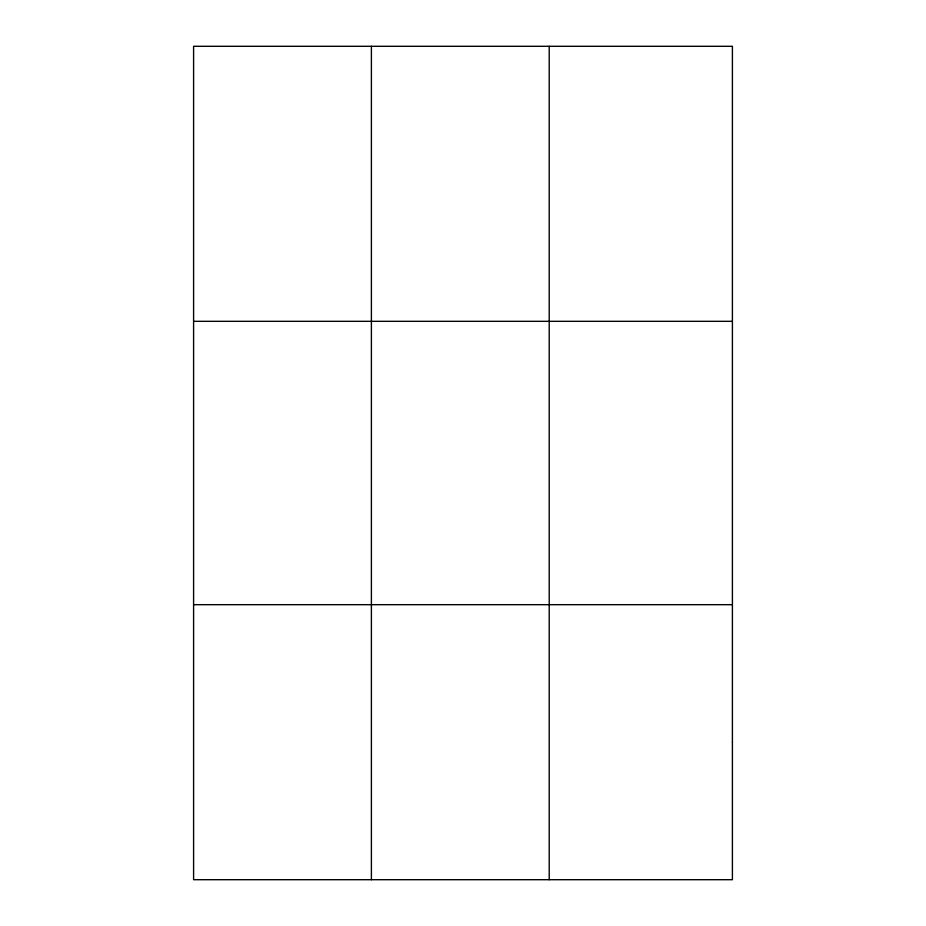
<?xml version="1.0" encoding="UTF-8"?>
<svg xmlns="http://www.w3.org/2000/svg" width="926" height="926" viewBox="0 0 926 926"><rect width="100%" height="100%" fill="white"/><g stroke="black" fill="none" stroke-linecap="round" stroke-linejoin="round"><path stroke-width="1.39" d="M371.395 46.3L371.395 879.7M549.211 46.3L549.211 879.7M193.592 321.322L732.408 321.322M193.592 604.678L732.408 604.678M732.408 742.189L732.408 879.7L193.592 879.7L193.592 46.3L732.408 46.3L732.408 742.189"/></g></svg>
